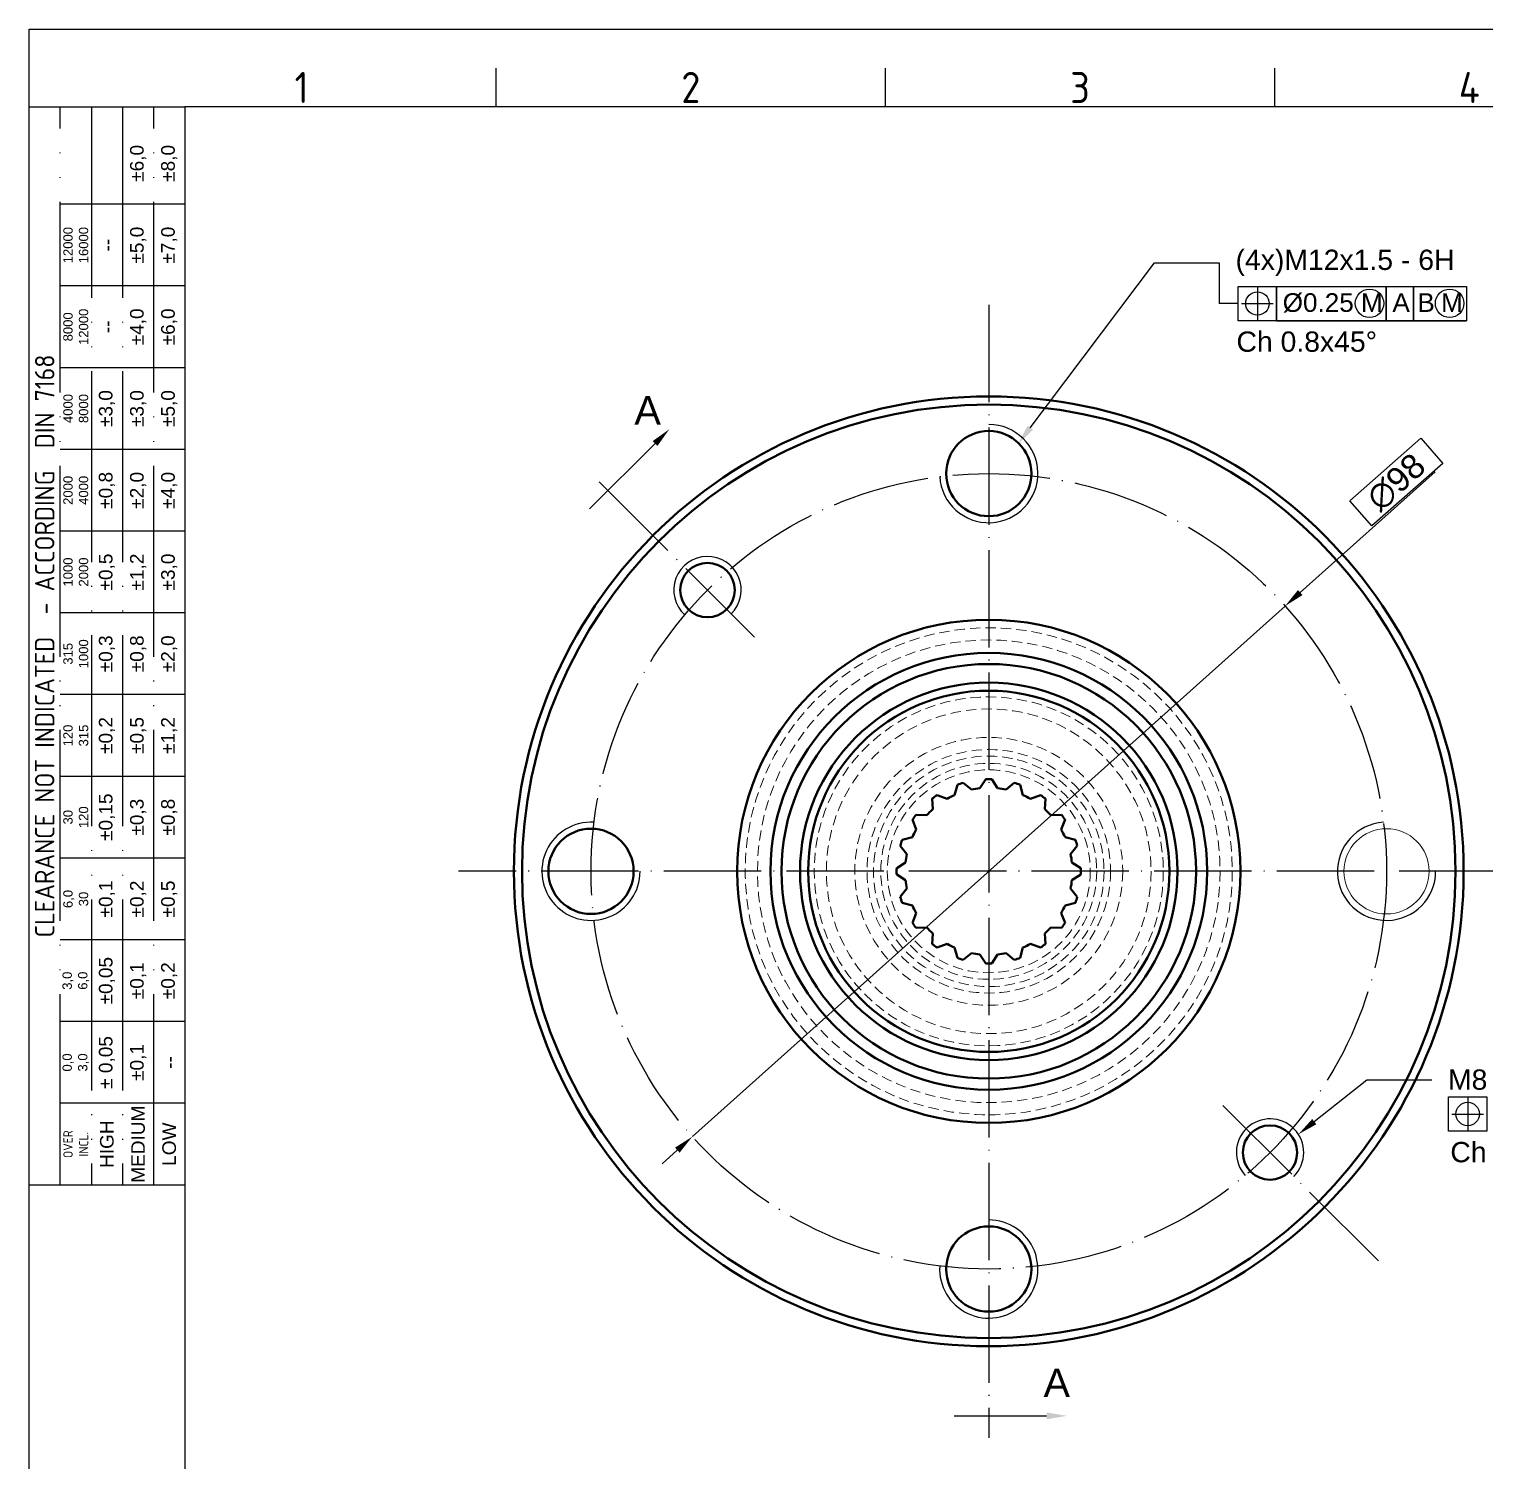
# Model space of a CAD drawing. Header units: millimetres. Extents: x 2452 to 2855, y 1106 to 1391.
# Drawn here: x 2452 to 2631.3, y 1214.9 to 1391.3 of the extents above; entities that cross this region are included whole.
import ezdxf
from ezdxf import colors
from ezdxf.entities.mleader import LeaderData, LeaderLine
from ezdxf.enums import TextEntityAlignment as Align
from ezdxf.math import Vec2, Vec3

# ---------------------------------------------------------------- set-up
doc = ezdxf.new("R2010")
doc.units = ezdxf.units.MM
for name, pattern in [('ACAD_ISO04W100', [30, 24, -3, 0, -3]), ('ACAD_ISO05W100', [33, 24, -3, 0, -3, 0, -3]), ('HIDDEN', [1.905, 1.27, -0.635])]:
    doc.linetypes.add(name, pattern=pattern)
for name, color, linetype, lineweight in [('AM_0', 7, 'Continuous', 40), ('AM_4', 1, 'ACAD_ISO04W100', 25), ('AM_5', 3, 'Continuous', 25), ('AM_BOR', 2, 'ACAD_ISO05W100', 35)]:
    doc.layers.add(name, color=color, linetype=linetype, lineweight=lineweight)
doc.styles.add('ACISOTS', font='isocp.shx', dxfattribs={"height": 1})
doc.styles.get("Standard").update_dxf_attribs({"font": 'arial.ttf'})
doc.dimstyles.new('ISO-25', dxfattribs={"dimtxt": 3, "dimasz": 2.5, "dimexe": 1.25, "dimexo": 0.625, "dimtad": 1, "dimtxsty": 'Standard', "dimcen": 2.5, "dimadec": 0, "dimazin": 0, "dimtfac": 1, "dimtmove": 0, "dimatfit": 3, "dimfxl": 1, "dimarcsym": 0})

# ---------------------------------------------------------------- blocks, each defined once
blk = doc.blocks.new('A3 ZTL')
for p, q in [((19.57, 280.82), (19.57, 9.78)), ((401.17, 280.82), (19.57, 280.82))]:
    blk.add_line(p, q)
at = {"layer": 'AM_BOR', "color": 135, "linetype": 'Continuous', "lineweight": 25}
for p, q in [((0, 0), (0, 290.61)), ((0, 290.61), (410.96, 290.61))]:
    blk.add_line(p, q, dxfattribs=at)
at = {"layer": 'AM_BOR', "color": 135, "lineweight": 25}
for p, q in [((58.71, 280.82), (58.71, 285.71)), ((107.63, 280.82), (107.63, 285.71)), ((156.56, 280.82), (156.56, 285.71)), ((3.91, 145.3), (3.91, 280.82)), ((7.83, 280.82), (7.83, 145.3)), ((11.74, 280.82), (11.74, 145.3)), ((15.66, 145.3), (15.66, 280.82)), ((19.57, 268.59), (3.91, 268.59)), ((19.57, 258.32), (3.91, 258.32)), ((19.57, 248.04), (3.91, 248.04)), ((19.57, 237.77), (3.91, 237.77)), ((19.57, 227.5), (3.91, 227.5)), ((19.57, 217.22), (3.91, 217.22)), ((19.57, 206.95), (3.91, 206.95)), ((19.57, 196.67), (3.91, 196.67)), ((19.57, 186.4), (3.91, 186.4)), ((19.57, 176.13), (3.91, 176.13)), ((19.57, 165.85), (3.91, 165.85)), ((19.57, 155.58), (3.91, 155.58))]:
    blk.add_line(p, q, dxfattribs=at)
blk.add_lwpolyline([(19.57, 145.3), (0, 145.3), (0, 280.82), (19.57, 280.82)], close=True, dxfattribs=at)
at = {"layer": 'AM_BOR', "color": 135, "lineweight": 25, "style": 'ACISOTS'}
for s, p in [('1', (34.25, 283.27)), ('2', (83.17, 283.27)), ('3', (132.09, 283.27)), ('4', (181.02, 283.27))]:
    blk.add_text(s, height=3.91, dxfattribs=at).set_placement(p, align=Align.MIDDLE)
at = {"layer": 'AM_BOR', "color": 135, "lineweight": 25, "attachment_point": 5, "rotation": 90}
for s, insert, char_height, width in [('±6,0', (13.7, 273.73), 1.712, 10.274), ('±8,0', (17.61, 273.73), 1.712, 10.274), ('12000\\P16000', (5.87, 263.45), 1.174, 10.274), ('±5,0', (13.7, 263.45), 1.712, 10.274), ('±7,0', (17.61, 263.45), 1.712, 10.274), ('--', (9.78, 263.45), 1.712, 10.274), ('8000\\P12000', (5.87, 253.18), 1.174, 10.274), ('±4,0', (13.7, 253.18), 1.712, 10.274), ('±6,0', (17.61, 253.18), 1.712, 10.274), ('--', (9.78, 253.18), 1.712, 10.274), ('{\\Fisocp.shx|c0;CLEARANCE NOT INDICATED  - ACCORDING  DIN 7168}', (1.96, 213.06), 2.4462, 135.5186), ('4000\\P8000', (5.87, 242.91), 1.174, 10.274), ('±3,0', (9.78, 242.91), 1.712, 10.274), ('±3,0', (13.7, 242.91), 1.712, 10.274), ('±5,0', (17.61, 242.91), 1.712, 10.274), ('2000\\P4000', (5.87, 232.63), 1.174, 10.274), ('±0,8', (9.78, 232.63), 1.712, 10.274), ('±2,0', (13.7, 232.63), 1.712, 10.274), ('±4,0', (17.61, 232.63), 1.712, 10.274), ('1000\\P2000', (5.87, 222.36), 1.174, 10.274), ('±0,5', (9.78, 222.36), 1.712, 10.274), ('±1,2', (13.7, 222.36), 1.712, 10.274), ('±3,0', (17.61, 222.36), 1.712, 10.274), ('±0,3', (9.78, 212.08), 1.712, 10.274), ('±0,8', (13.7, 212.08), 1.712, 10.274), ('±2,0', (17.61, 212.08), 1.712, 10.274), ('315\\P1000', (5.87, 212.08), 1.174, 10.274), ('120\\P315', (5.87, 201.81), 1.174, 10.274), ('±0,2', (9.78, 201.81), 1.712, 10.274), ('±0,5', (13.7, 201.81), 1.712, 10.274), ('±1,2', (17.61, 201.81), 1.712, 10.274), ('±0,15', (9.78, 191.54), 1.712, 10.274), ('30\\P120', (5.87, 191.54), 1.174, 10.274), ('±0,3', (13.7, 191.54), 1.712, 10.274), ('±0,8', (17.61, 191.54), 1.712, 10.274), ('±0,1', (9.78, 181.26), 1.712, 10.274), ('±0,2', (13.7, 181.26), 1.712, 10.274), ('±0,5', (17.61, 181.26), 1.712, 10.274), ('6,0\\P30', (5.87, 181.26), 1.174, 10.274), ('±0,05', (9.78, 170.99), 1.712, 10.274), ('3,0\\P6,0', (5.87, 170.99), 1.174, 10.274), ('±0,1', (13.7, 170.99), 1.712, 10.274), ('±0,2', (17.61, 170.99), 1.712, 10.274), ('± 0,05', (9.78, 160.71), 1.712, 10.274), ('\\pt4.69206;±0,1', (13.7, 160.71), 1.7123, 10.274), ('0,0\\P3,0', (5.87, 160.71), 1.174, 10.274), ('--', (17.61, 160.71), 1.712, 10.274), ('MEDIUM', (13.7, 150.44), 1.712, 10.274), ('{\\Fisocp.shx|c0;OVER\\PINCL.}', (5.87, 150.44), 1.1742, 10.274), ('HIGH', (9.78, 150.44), 1.712, 10.274), ('LOW', (17.61, 150.44), 1.712, 10.274)]:
    blk.add_mtext(s, dxfattribs=dict(at, insert=insert, char_height=char_height, width=width))
blk = doc.blocks.new('*D102')
at = {"layer": 'AM_5', "color": 0, "lineweight": -2, "transparency": 16777216}
for p, q in [((2625.15, 1336.78), (2608.55, 1321.91)), ((2533.67, 1254.88), (2606.68, 1320.24)), ((2531.81, 1253.21), (2529.95, 1251.54))]:
    blk.add_line(p, q, dxfattribs=at)
at = {"layer": 'AM_5', "color": 0, "transparency": 16777216}
for points in [[(2608.27, 1322.22), (2608.83, 1321.6), (2606.68, 1320.24)], [(2531.53, 1253.52), (2532.09, 1252.9), (2533.67, 1254.88)]]:
    blk.add_solid(points, dxfattribs=at)
at = {"layer": 'Defpoints', "color": 0, "transparency": 16777216}
for p in [(2606.68, 1320.24), (2533.67, 1254.88)]:
    blk.add_point(p, dxfattribs=at)
at = {"layer": 'AM_5', "color": 0, "transparency": 16777216, "insert": (2620.37, 1335.51), "char_height": 3, "attachment_point": 5, "rotation": 41.8384}
blk.add_mtext('∅98', dxfattribs=at)
blk = doc.blocks.new('*U93')
at = {"layer": 'AM_4', "ltscale": 0.5}
blk.add_line((-9.96, 9.96), (9.96, -9.96), dxfattribs=at)
blk = doc.blocks.new('*U95')
at = {"layer": 'AM_5', "color": 0, "linetype": 'ByBlock', "lineweight": -2, "transparency": 16777216, "rotation": 180}
blk.add_blockref('*U93', (2546.27, 1321.13), dxfattribs=at)
at = {"layer": 'AM_5', "color": 0, "linetype": 'ByBlock', "lineweight": -2, "transparency": 16777216}
blk.add_blockref('*U93', (2623.87, 1243.54), dxfattribs=at)

msp = doc.modelspace()

# ---------------------------------------------------------------- linework, layer by layer
at = {"color": 7, "linetype": 'HIDDEN', "lineweight": 0}
for radius in [30, 28.5, 21.5, 20, 16.5, 15, 14.2, 13.3, 12.5]:
    msp.add_circle((2570.178, 1287.56), radius, dxfattribs=at)
at = {"color": 7, "linetype": 'Continuous', "lineweight": 15}
msp.add_circle((2619.178, 1287.56), 5.25, dxfattribs=at)
at = {"layer": 'AM_0'}
for p, q in [((2567.029, 1298.465), (2568.052, 1297.639)), ((2569.086, 1297.802), (2569.803, 1298.904)), ((2570.553, 1298.904), (2571.271, 1297.802)), ((2572.304, 1297.639), (2573.327, 1298.465)), ((2563.814, 1296.958), (2565.042, 1296.488)), ((2565.974, 1296.963), (2566.316, 1298.233)), ((2574.04, 1298.233), (2574.382, 1296.963)), ((2575.314, 1296.488), (2576.543, 1296.958)), ((2563.274, 1295.204), (2563.207, 1296.517)), ((2577.149, 1296.517), (2577.082, 1295.204)), ((2561.25, 1292.697), (2560.78, 1293.925)), ((2561.221, 1294.531), (2562.534, 1294.464)), ((2577.822, 1294.464), (2579.135, 1294.531)), ((2579.576, 1293.925), (2579.106, 1292.697)), ((2559.505, 1291.422), (2560.775, 1291.764)), ((2579.581, 1291.764), (2580.851, 1291.422)), ((2560.1, 1289.686), (2559.274, 1290.709)), ((2581.083, 1290.709), (2580.256, 1289.686)), ((2558.834, 1287.935), (2559.936, 1288.653)), ((2580.42, 1288.653), (2581.522, 1287.935)), ((2559.936, 1286.468), (2558.834, 1287.185)), ((2581.522, 1287.185), (2580.42, 1286.468)), ((2559.274, 1284.412), (2560.1, 1285.434)), ((2580.256, 1285.434), (2581.083, 1284.412)), ((2560.775, 1283.356), (2559.505, 1283.698)), ((2560.78, 1281.196), (2561.25, 1282.424)), ((2579.106, 1282.424), (2579.576, 1281.196)), ((2580.851, 1283.698), (2579.581, 1283.356)), ((2562.534, 1280.656), (2561.221, 1280.589)), ((2579.135, 1280.589), (2577.822, 1280.656)), ((2563.207, 1278.603), (2563.274, 1279.917)), ((2577.082, 1279.917), (2577.149, 1278.603)), ((2565.042, 1278.632), (2563.814, 1278.163)), ((2566.316, 1276.888), (2565.974, 1278.157)), ((2568.052, 1277.482), (2567.029, 1276.656)), ((2569.803, 1276.217), (2569.086, 1277.318)), ((2571.271, 1277.318), (2570.553, 1276.217)), ((2573.327, 1276.656), (2572.304, 1277.482)), ((2574.382, 1278.157), (2574.04, 1276.888)), ((2576.543, 1278.163), (2575.314, 1278.632))]:
    msp.add_line(p, q, dxfattribs=at)
for centre, radius in [((2570.178, 1287.56), 58.5), ((2570.178, 1287.56), 57.5), ((2570.178, 1336.56), 5.25), ((2535.53, 1322.209), 3.35), ((2570.178, 1287.56), 31), ((2570.178, 1287.56), 26.9), ((2570.178, 1287.56), 25.536), ((2570.178, 1287.56), 23.25), ((2570.178, 1287.56), 22.25), ((2521.178, 1287.56), 5.25), ((2604.826, 1252.912), 3.35), ((2570.178, 1238.56), 5.25)]:
    msp.add_circle(centre, radius, dxfattribs=at)
for radius, start, end in [(11.35, 106.10662, 109.89338), (11.35, 88.10662, 91.89338), (11.35, 70.10662, 73.89338), (11.35, 124.10662, 127.89338), (10.3, 114.08865, 119.91135), (10.3, 96.08865, 101.91135), (10.3, 78.08865, 83.91135), (10.3, 60.08865, 65.91135), (11.35, 52.10662, 55.89338), (10.3, 132.08865, 137.91135), (10.3, 42.08865, 47.91135), (11.35, 142.10662, 145.89338), (11.35, 34.10662, 37.89338), (11.35, 160.10662, 163.89338), (10.3, 150.08865, 155.91135), (10.3, 24.08865, 29.91135), (11.35, 16.10662, 19.89338), (10.3, 168.08865, 173.91135), (10.3, 6.08865, 11.91135), (11.35, 178.10662, 181.89338), (11.35, 358.10662, 1.89338), (10.3, 186.08865, 191.91135), (10.3, 348.08865, 353.91135), (11.35, 196.10662, 199.89338), (11.35, 340.10662, 343.89338), (10.3, 204.08865, 209.91135), (10.3, 330.08865, 335.91135), (11.35, 214.10662, 217.89338), (10.3, 222.08865, 227.91135), (10.3, 312.08865, 317.91135), (11.35, 322.10662, 325.89338), (11.35, 232.10662, 235.89338), (10.3, 240.08865, 245.91135), (11.35, 250.10662, 253.89338), (10.3, 258.08865, 263.91135), (10.3, 276.08865, 281.91135), (11.35, 286.10662, 289.89338), (10.3, 294.08865, 299.91135), (11.35, 304.10662, 307.89338), (11.35, 268.10662, 271.89338)]:
    msp.add_arc((2570.178, 1287.56), radius, start, end, dxfattribs=at)
at = {"layer": 'AM_4', "ltscale": 0.5}
for p, q in [((2570.178, 1357.347), (2570.178, 1217.774)), ((2798.848, 1287.56), (2504.856, 1287.56))]:
    msp.add_line(p, q, dxfattribs=at)
msp.add_circle((2570.178, 1287.56), 49, dxfattribs=at)
at = {"layer": 'AM_5'}
for p, q in [((2598.577, 1362.534), (2598.577, 1357.512)), ((2603.275, 1359.515), (2603.275, 1355.51)), ((2600.913, 1357.512), (2598.577, 1357.512)), ((2601.322, 1357.512), (2605.227, 1357.512)), ((2605.636, 1355.395), (2619.123, 1355.395)), ((2619.123, 1355.395), (2622.507, 1355.395)), ((2622.507, 1355.395), (2629.043, 1355.395)), ((2521.011, 1332.211), (2529.066, 1340.266)), ((2629.176, 1259.663), (2629.176, 1255.658)), ((2627.223, 1257.661), (2631.129, 1257.661)), ((2565.918, 1220.471), (2577.309, 1220.471))]:
    msp.add_line(p, q, dxfattribs=at)
for points in [[(2600.913, 1359.63), (2605.636, 1359.63), (2605.636, 1355.395), (2600.913, 1355.395)], [(2605.636, 1359.63), (2619.123, 1359.63), (2619.123, 1355.395), (2605.636, 1355.395)], [(2619.123, 1359.63), (2622.507, 1359.63), (2622.507, 1355.395), (2619.123, 1355.395)], [(2622.507, 1359.63), (2629.043, 1359.63), (2629.043, 1355.395), (2622.507, 1355.395)], [(2614.646, 1333.215), (2623.4, 1340.909), (2626.113, 1337.822), (2617.36, 1330.128)], [(2626.815, 1259.778), (2631.537, 1259.778), (2631.537, 1255.543), (2626.815, 1255.543)]]:
    msp.add_lwpolyline(points, close=True, dxfattribs=at)
for centre, radius in [((2603.275, 1357.512), 1.441), ((2617.082, 1357.54), 1.757), ((2626.951, 1357.54), 1.757), ((2629.176, 1257.661), 1.441)]:
    msp.add_circle(centre, radius, dxfattribs=at)
for centre, radius, start, end in [((2570.178, 1336.56), 6.05, 183.53939, 90), ((2535.53, 1322.209), 4.15, 315, 227.42703), ((2521.178, 1287.56), 6.05, 86.46061, 0), ((2619.178, 1287.56), 6.05, 93.53939, 0), ((2604.826, 1252.912), 4.15, 315, 222.57297), ((2570.178, 1238.56), 6.05, 176.46061, 90)]:
    msp.add_arc(centre, radius, start, end, dxfattribs=at)
for points in [[(2529.361, 1339.971), (2528.772, 1340.56), (2530.834, 1342.034)], [(2577.309, 1220.054), (2577.309, 1220.887), (2579.809, 1220.471)]]:
    msp.add_solid(points, dxfattribs=at)

# ---------------------------------------------------------------- block references
at = {"linetype": 'ByBlock', "lineweight": 0, "xscale": 0.9801000000000002, "yscale": 0.9801000000000002, "zscale": 0.9801000000000002}
msp.add_blockref('A3 ZTL', (2451.96, 1106.498), dxfattribs=at)
at = {"layer": 'AM_5'}
msp.add_blockref('*U95', (-14.893, 5.227), dxfattribs=at)

# ---------------------------------------------------------------- texts
for s, width, insert, char_height, attachment_point in [('%%C0.25', 18.23779, (2606.389, 1358.782), 2.3, 1), ('M', 18.23779, (2616.03, 1358.782), 2.3, 1), ('A', 18.23779, (2619.905, 1358.782), 2.3, 1), ('B', 18.23779, (2622.979, 1358.782), 2.3, 1), ('M', 18.23779, (2625.899, 1358.782), 2.3, 1), ('A', 12.46166, (2526.523, 1342.605), 3.5, 7), ('A', 12.46166, (2576.923, 1222.788), 3.5, 7)]:
    msp.add_mtext_dynamic_manual_height_columns(s, width=width, gutter_width=12.5, heights=[0], dxfattribs=dict(at, insert=insert, char_height=char_height, attachment_point=attachment_point))
at = {"layer": 'AM_5', "color": 3, "char_height": 2.5, "attachment_point": 1}
for insert in [(2600.693, 1354.069), (2627.039, 1254.217)]:
    msp.add_mtext_dynamic_manual_height_columns('Ch 0.8x45%%D', width=40.20612, gutter_width=12.5, heights=[0], dxfattribs=dict(at, insert=insert))

# ---------------------------------------------------------------- dimensions: what is measured, and where the dimension line sits
at = {"layer": 'AM_5'}
dim = msp.add_diameter_dim_2p(p1=(2533.672, 1254.876), p2=(2606.685, 1320.245), dimstyle='ISO-25', dxfattribs=at)
dim.commit()
dim.dimension.update_dxf_attribs({"geometry": '*D102', "text_midpoint": (2621.866, 1333.837), "dimtype": 163})

# ---------------------------------------------------------------- leaders
ml = msp.add_multileader_mtext('Standard', dxfattribs=at)
ml.set_content('(4x)M12x1.5 - 6H', color=256)
ml.set_leader_properties()
ml.build(insert=Vec2(0, 0))
ml.multileader.update_dxf_attribs({"arrow_head_size": 2.5})
ctx = ml.context
ctx.base_point, ctx.char_height, ctx.arrow_head_size, ctx.plane_origin = Vec3(2598.577, 1362.534), 2.5, 2.5, Vec3(2577.023, 1339.638)
notes = []
notes.append((ctx, [(0, (1, 1, 0), (2590.577, 1362.534), (1, 0), 8, [(0, [(2573.788, 1340.208)], 0, [])])]))
ctx.mtext.insert, ctx.mtext.flow_direction = Vec3(2600.577, 1364.151), 5
ml = msp.add_multileader_mtext('Standard', dxfattribs=at)
ml.set_content('M8 H6', color=256)
ml.set_leader_properties()
ml.build(insert=Vec2(0, 0))
ml.multileader.update_dxf_attribs({"arrow_head_size": 2.5})
ctx = ml.context
ctx.base_point, ctx.char_height, ctx.arrow_head_size, ctx.plane_origin = Vec3(2624.747, 1261.879), 2.5, 2.5, Vec3(2587.233, 1192.271)
notes.append((ctx, [(0, (1, 1, 0), (2616.747, 1261.879), (1, 0), 8, [(0, [(2608.324, 1255.161)], 0, [])])]))
ctx.mtext.insert, ctx.mtext.flow_direction = Vec3(2626.747, 1263.15), 5
for ctx, leaders in notes:
    for number, flags, end, landing, length, lines in leaders:
        leader = LeaderData()
        leader.index, (leader.has_last_leader_line, leader.has_dogleg_vector, leader.attachment_direction) = number, flags
        leader.last_leader_point, leader.dogleg_vector, leader.dogleg_length = Vec3(end), Vec3(landing), length
        for number, points, colour, breaks in lines:
            line = LeaderLine()
            line.index, line.vertices, line.color, line.breaks = number, Vec3.list(points), colors.encode_raw_color(colour), breaks
            leader.lines.append(line)
        ctx.leaders.append(leader)

doc.saveas('drawing.dxf')
